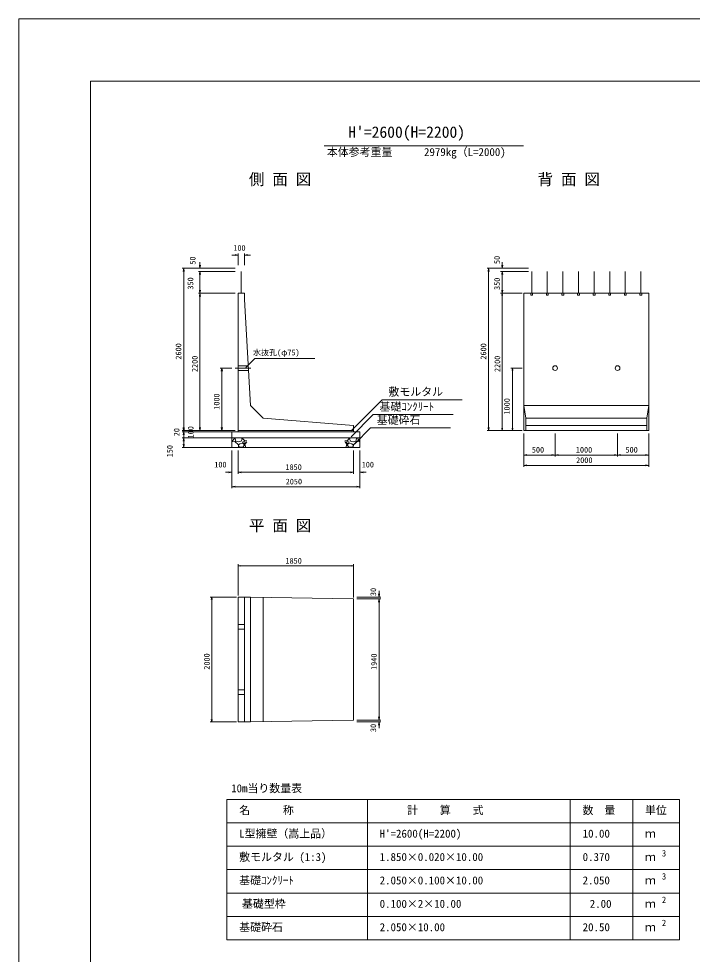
# Model space of a CAD drawing. Units: millimetres on the paper. Extents: x 0 to 841, y 0 to 594.
# Drawn here: x 0 to 215.8, y 294.1 to 594 of the extents above; entities that cross this region are included whole.
import ezdxf
from ezdxf.enums import TextEntityAlignment as Align

# ---------------------------------------------------------------- set-up
doc = ezdxf.new("R2010")
doc.units = ezdxf.units.MM
doc.linetypes.add('USER1', pattern=[24, 12, -12])
for name, color, linetype, lineweight in [('001', 4, 'USER1', 18), ('0_2', 7, 'Continuous', 9), ('D-MTR-FRAM（材料表図枠）', 2, 'Continuous', 18), ('D-STR-DIM（寸法）', 7, 'Continuous', 18), ('D-STR-HTXT（旗揚げ）', 7, 'Continuous', 18), ('D-STR-STR1（構造物）', 7, 'Continuous', 18), ('D-STR-STRn（構造物）', 7, 'Continuous', 18), ('D-STR（構造物外形線）', 1, 'Continuous', 18), ('D-TTL(外枠）', 2, 'Continuous', 18), ('DEFPOINTS_3', 8, 'Continuous', 18)]:
    doc.layers.add(name, color=color, linetype=linetype, lineweight=lineweight)
for name, color, linetype in [('D-MTR-TXT(文字列）', 7, 'Continuous'), ('D-MTR（材料表タイトル）', 7, 'Continuous'), ('D-STR-TXT（文字）', 7, 'Continuous'), ('D-TTL-TXT（文字）', 7, 'Continuous')]:
    doc.layers.add(name, color=color, linetype=linetype)
doc.styles.add('ＭＳ ゴシック', font='')
doc.styles.get('ＭＳ ゴシック').set_extended_font_data('MS Gothic')

msp = doc.modelspace()

# ---------------------------------------------------------------- linework, layer by layer
at = {"layer": '001'}
for p, q in [((164.325, 506.016), (164.325, 513.016)), ((169.325, 506.016), (169.325, 513.016)), ((174.325, 506.016), (174.325, 513.016)), ((179.325, 506.016), (179.325, 513.016)), ((184.325, 506.016), (184.325, 513.016)), ((189.325, 506.016), (189.325, 513.016)), ((194.325, 506.016), (194.325, 513.016)), ((199.325, 506.016), (199.325, 513.016))]:
    msp.add_line(p, q, dxfattribs=at)
at = {"layer": '0_2'}
for p, q in [((69.294, 518.431), (70.294, 518.264)), ((70.294, 518.264), (69.294, 518.097)), ((70.294, 518.264), (69.294, 518.264)), ((72.294, 518.264), (73.294, 518.431)), ((73.294, 518.097), (72.294, 518.264)), ((72.294, 518.264), (73.294, 518.264)), ((52.678, 513.016), (52.845, 514.016)), ((52.845, 514.016), (53.011, 513.016)), ((52.845, 514.016), (52.845, 513.016)), ((58.059, 514.016), (57.893, 515.016)), ((57.893, 512.016), (58.059, 513.016)), ((58.226, 515.016), (58.059, 514.016)), ((58.059, 514.016), (58.059, 515.016)), ((58.059, 513.016), (58.226, 512.016)), ((58.059, 513.016), (58.059, 512.016)), ((150.356, 513.016), (150.522, 514.016)), ((150.522, 514.016), (150.689, 513.016)), ((150.522, 514.016), (150.522, 513.016)), ((154.888, 514.016), (154.721, 515.016)), ((154.721, 512.016), (154.888, 513.016)), ((155.054, 515.016), (154.888, 514.016)), ((154.888, 514.016), (154.888, 515.016)), ((154.888, 513.016), (155.054, 512.016)), ((154.888, 513.016), (154.888, 512.016)), ((58.059, 506.016), (57.893, 507.016)), ((58.226, 507.016), (58.059, 506.016)), ((58.059, 506.016), (58.059, 507.016)), ((154.888, 506.016), (154.721, 507.016)), ((155.054, 507.016), (154.888, 506.016)), ((154.888, 506.016), (154.888, 507.016)), ((57.893, 505.016), (58.059, 506.016)), ((58.059, 506.016), (58.226, 505.016)), ((58.059, 506.016), (58.059, 505.016)), ((154.763, 505.266), (154.888, 506.016)), ((154.888, 506.016), (155.013, 505.266)), ((64.902, 481.016), (65.069, 482.016)), ((65.069, 482.016), (65.236, 481.016)), ((65.069, 482.016), (65.069, 481.016)), ((158.053, 481.266), (158.178, 482.016)), ((158.178, 482.016), (158.303, 481.266)), ((52.845, 462.016), (52.678, 463.016)), ((52.845, 461.616), (52.678, 462.616)), ((53.011, 463.016), (52.845, 462.016)), ((52.845, 461.616), (52.845, 463.016)), ((53.011, 462.616), (52.845, 461.616)), ((58.059, 462.016), (57.893, 463.016)), ((58.226, 463.016), (58.059, 462.016)), ((58.059, 462.016), (58.059, 463.016)), ((65.069, 462.016), (64.902, 463.016)), ((65.236, 463.016), (65.069, 462.016)), ((65.069, 462.016), (65.069, 463.016)), ((150.522, 462.016), (150.356, 463.016)), ((150.689, 463.016), (150.522, 462.016)), ((150.522, 462.016), (150.522, 463.016)), ((154.888, 462.016), (154.763, 462.766)), ((155.013, 462.766), (154.888, 462.016)), ((158.178, 462.016), (158.053, 462.766)), ((158.303, 462.766), (158.178, 462.016)), ((52.678, 460.616), (52.845, 461.616)), ((52.678, 458.616), (52.845, 459.616)), ((52.845, 461.616), (53.011, 460.616)), ((52.845, 461.616), (52.845, 460.616)), ((52.845, 459.616), (53.011, 458.616)), ((52.845, 459.616), (52.845, 458.616)), ((52.845, 456.616), (52.678, 457.616)), ((53.011, 457.616), (52.845, 456.616)), ((52.845, 456.616), (52.845, 457.616)), ((161.825, 454.161), (162.825, 454.328)), ((162.825, 453.994), (161.825, 454.161)), ((161.825, 454.161), (162.825, 454.161)), ((170.825, 454.328), (171.825, 454.161)), ((171.825, 454.161), (170.825, 453.994)), ((171.825, 454.161), (170.825, 454.161)), ((171.825, 454.161), (172.825, 454.328)), ((172.825, 453.994), (171.825, 454.161)), ((171.825, 454.161), (172.825, 454.161)), ((190.825, 454.328), (191.825, 454.161)), ((191.825, 454.161), (190.825, 453.994)), ((191.825, 454.161), (190.825, 454.161)), ((191.825, 454.161), (192.825, 454.328)), ((192.825, 453.994), (191.825, 454.161)), ((191.825, 454.161), (192.825, 454.161)), ((200.825, 454.328), (201.825, 454.161)), ((201.825, 454.161), (200.825, 453.994)), ((201.825, 454.161), (200.825, 454.161)), ((161.825, 450.84), (162.825, 451.007)), ((162.825, 450.674), (161.825, 450.84)), ((161.825, 450.84), (162.825, 450.84)), ((200.825, 451.007), (201.825, 450.84)), ((201.825, 450.84), (200.825, 450.674)), ((201.825, 450.84), (200.825, 450.84)), ((67.294, 448.78), (68.294, 448.613)), ((68.294, 448.613), (67.294, 448.447)), ((68.294, 448.613), (67.294, 448.613)), ((70.294, 448.613), (71.294, 448.78)), ((71.294, 448.447), (70.294, 448.613)), ((70.294, 448.613), (71.294, 448.613)), ((106.294, 448.78), (107.294, 448.613)), ((107.294, 448.613), (106.294, 448.447)), ((107.294, 448.613), (106.294, 448.613)), ((109.294, 448.613), (110.294, 448.78)), ((110.294, 448.447), (109.294, 448.613)), ((109.294, 448.613), (110.294, 448.613)), ((68.294, 443.987), (69.294, 444.153)), ((69.294, 443.82), (68.294, 443.987)), ((68.294, 443.987), (69.294, 443.987)), ((108.294, 444.153), (109.294, 443.987)), ((109.294, 443.987), (108.294, 443.82)), ((109.294, 443.987), (108.294, 443.987)), ((70.294, 418.671), (71.044, 418.796)), ((71.044, 418.546), (70.294, 418.671)), ((106.544, 418.796), (107.294, 418.671)), ((107.294, 418.671), (106.544, 418.546)), ((61.696, 407.871), (61.821, 408.621)), ((61.821, 408.621), (61.946, 407.871)), ((115.453, 408.621), (115.286, 409.621)), ((115.286, 407.021), (115.453, 408.021)), ((115.62, 409.621), (115.453, 408.621)), ((115.453, 408.621), (115.453, 409.621)), ((115.453, 408.021), (115.453, 407.021)), ((115.453, 408.021), (115.62, 407.021)), ((61.821, 368.621), (61.696, 369.371)), ((61.946, 369.371), (61.821, 368.621)), ((115.453, 369.221), (115.286, 370.221)), ((115.62, 370.221), (115.453, 369.221)), ((115.453, 369.221), (115.453, 370.221)), ((115.286, 367.621), (115.453, 368.621)), ((115.453, 368.621), (115.62, 367.621)), ((115.453, 368.621), (115.453, 367.621))]:
    msp.add_line(p, q, dxfattribs=at)
at = {"layer": '0_2', "lineweight": 18}
for p, q in [((154.888, 506.016), (154.888, 505.916)), ((158.178, 482.016), (158.178, 481.916)), ((154.888, 462.016), (154.888, 462.116)), ((158.178, 462.016), (158.178, 462.116)), ((70.294, 418.671), (70.394, 418.671)), ((107.294, 418.671), (107.194, 418.671)), ((61.821, 408.621), (61.821, 408.521)), ((61.821, 368.621), (61.821, 368.721))]:
    msp.add_line(p, q, dxfattribs=at)
at = {"layer": 'D-MTR-FRAM（材料表図枠）'}
for p, q in [((66.703, 343.764), (211.703, 343.764)), ((66.703, 298.764), (66.703, 343.764)), ((111.703, 298.764), (111.703, 343.764)), ((176.703, 298.764), (176.703, 343.764)), ((196.703, 298.764), (196.703, 343.764)), ((211.703, 298.764), (211.703, 343.764)), ((66.703, 336.264), (211.703, 336.264)), ((66.703, 328.764), (211.703, 328.764)), ((66.703, 321.264), (211.703, 321.264)), ((66.703, 313.764), (211.703, 313.764)), ((66.703, 306.264), (211.703, 306.264)), ((66.703, 298.764), (211.703, 298.764))]:
    msp.add_line(p, q, dxfattribs=at)
at = {"layer": 'D-STR-DIM（寸法）'}
for p, q in [((58.059, 515.016), (58.059, 516.016)), ((69.294, 518.264), (68.294, 518.264)), ((70.294, 515.016), (70.294, 518.764)), ((72.294, 515.016), (72.294, 518.764)), ((73.294, 518.264), (74.294, 518.264)), ((154.888, 515.016), (154.888, 516.016)), ((69.294, 514.016), (52.345, 514.016)), ((52.845, 463.016), (52.845, 513.016)), ((69.294, 514.016), (57.559, 514.016)), ((69.294, 513.016), (57.559, 513.016)), ((163.325, 514.016), (150.022, 514.016)), ((150.522, 513.016), (150.522, 463.016)), ((163.325, 514.016), (154.388, 514.016)), ((163.325, 513.016), (154.388, 513.016)), ((163.325, 513.016), (154.388, 513.016)), ((58.059, 507.016), (58.059, 512.016)), ((154.888, 512.016), (154.888, 511.016)), ((154.888, 507.016), (154.888, 512.016)), ((69.294, 506.016), (57.559, 506.016)), ((69.294, 506.016), (57.559, 506.016)), ((58.059, 505.016), (58.059, 463.016)), ((160.825, 506.016), (154.388, 506.016)), ((161.325, 506.016), (154.388, 506.016)), ((154.888, 505.916), (154.888, 462.116)), ((68.294, 482.016), (64.569, 482.016)), ((65.069, 463.016), (65.069, 481.016)), ((161.325, 482.016), (157.678, 482.016)), ((158.178, 462.116), (158.178, 481.916)), ((69.294, 462.016), (52.345, 462.016)), ((69.294, 462.016), (52.345, 462.016)), ((52.845, 462.616), (52.845, 464.016)), ((69.294, 462.016), (64.569, 462.016)), ((160.825, 462.016), (150.022, 462.016)), ((161.325, 462.016), (154.388, 462.016)), ((68.294, 461.616), (52.345, 461.616)), ((68.294, 459.616), (52.345, 459.616)), ((52.845, 460.616), (52.845, 459.616)), ((161.825, 461.016), (161.825, 450.34)), ((171.825, 461.016), (171.825, 453.661)), ((191.825, 461.016), (191.825, 453.661)), ((201.825, 461.016), (201.825, 450.34)), ((68.294, 456.616), (52.345, 456.616)), ((52.845, 458.616), (52.845, 457.616)), ((68.294, 455.616), (68.294, 443.487)), ((70.294, 455.616), (70.294, 448.113)), ((107.294, 455.616), (107.294, 448.113)), ((109.294, 455.616), (109.294, 443.487)), ((162.825, 454.161), (170.825, 454.161)), ((172.825, 454.161), (190.825, 454.161)), ((192.825, 454.161), (200.825, 454.161)), ((162.825, 450.84), (200.825, 450.84)), ((67.294, 448.613), (66.294, 448.613)), ((71.294, 448.613), (106.294, 448.613)), ((110.294, 448.613), (111.294, 448.613)), ((108.294, 443.987), (69.294, 443.987)), ((69.794, 408.621), (61.321, 408.621)), ((61.821, 368.721), (61.821, 408.521)), ((108.292, 408.621), (115.953, 408.621)), ((108.293, 408.021), (115.953, 408.021)), ((115.453, 409.621), (115.453, 410.621)), ((115.453, 407.021), (115.453, 370.221)), ((108.294, 369.221), (115.953, 369.221)), ((69.794, 368.621), (61.321, 368.621)), ((108.296, 368.621), (115.953, 368.621)), ((115.453, 367.621), (115.453, 366.621))]:
    msp.add_line(p, q, dxfattribs=at)
at = {"layer": 'D-STR-HTXT（旗揚げ）'}
for p, q in [((97.879, 553.281), (161.662, 553.281)), ((72.706, 482.183), (75.608, 485.113)), ((94.906, 485.113), (75.608, 485.113)), ((106.516, 461.869), (116.433, 471.882)), ((142.031, 471.882), (116.433, 471.882)), ((106.516, 459.964), (113.576, 467.092)), ((139.174, 467.092), (113.576, 467.092)), ((107.657, 457.738), (112.688, 462.818)), ((138.287, 462.818), (112.688, 462.818)), ((70.294, 409.121), (70.294, 419.171)), ((107.194, 418.671), (70.394, 418.671)), ((107.294, 408.521), (107.294, 419.171))]:
    msp.add_line(p, q, dxfattribs=at)
at = {"layer": 'D-STR-STR1（構造物）', "color": 4}
msp.add_line((71.294, 506.016), (71.294, 513.016), dxfattribs=at)
at = {"layer": 'D-STR-STRn（構造物）'}
for p, q in [((69.294, 482.016), (74.311, 482.016)), ((70.294, 482.766), (73.544, 482.766)), ((70.294, 481.266), (73.633, 481.266)), ((70.294, 462.016), (70.294, 461.616)), ((107.294, 462.016), (107.294, 461.616)), ((68.294, 456.616), (68.294, 461.616)), ((68.294, 461.616), (109.294, 461.616)), ((68.294, 459.616), (109.294, 459.616)), ((68.44, 458.719), (68.99, 459.319)), ((68.989, 459.307), (68.874, 459.616)), ((69.481, 459.616), (69.338, 459.306)), ((69.589, 458.606), (69.339, 459.306)), ((71.591, 459.308), (71.291, 458.608)), ((71.537, 459.307), (71.405, 459.616)), ((71.837, 459.304), (72.287, 458.804)), ((71.838, 459.306), (71.888, 459.556)), ((71.891, 459.559), (72.117, 459.616)), ((72.293, 458.811), (73.074, 458.743)), ((105.296, 458.811), (104.515, 458.743)), ((105.752, 459.304), (105.302, 458.804)), ((105.698, 459.559), (105.472, 459.616)), ((105.751, 459.306), (105.701, 459.556)), ((105.998, 459.308), (106.298, 458.608)), ((106.052, 459.307), (106.184, 459.616)), ((108, 458.606), (108.25, 459.306)), ((108.108, 459.616), (108.251, 459.306)), ((109.149, 458.719), (108.599, 459.319)), ((108.6, 459.307), (108.715, 459.616)), ((109.294, 456.616), (109.294, 461.616)), ((68.294, 458.724), (68.443, 458.711)), ((68.294, 458.422), (69.237, 458.501)), ((68.294, 456.616), (109.294, 456.616)), ((69.236, 458.507), (70.386, 457.457)), ((70.435, 458.353), (69.585, 458.603)), ((70.389, 457.457), (70.429, 456.616)), ((70.431, 457.399), (70.831, 457.749)), ((70.439, 457.107), (70.439, 457.407)), ((70.691, 456.656), (70.441, 457.106)), ((71.293, 458.603), (70.443, 458.353)), ((71.937, 456.805), (70.687, 456.655)), ((70.833, 457.76), (71.833, 457.91)), ((71.588, 458.307), (72.188, 458.507)), ((72.342, 457.858), (71.592, 458.308)), ((71.839, 457.907), (72.339, 457.407)), ((72.34, 457.408), (71.94, 456.808)), ((72.19, 458.503), (72.54, 458.353)), ((72.54, 458.357), (72.34, 457.857)), ((72.483, 457.509), (73.033, 458.409)), ((72.774, 456.616), (72.488, 457.508)), ((73.037, 458.401), (73.074, 458.404)), ((104.552, 458.401), (104.515, 458.404)), ((105.106, 457.509), (104.556, 458.409)), ((104.815, 456.616), (105.101, 457.508)), ((105.399, 458.503), (105.049, 458.353)), ((105.049, 458.357), (105.249, 457.857)), ((105.247, 457.858), (105.997, 458.308)), ((105.249, 457.408), (105.649, 456.808)), ((105.75, 457.907), (105.25, 457.407)), ((106.001, 458.307), (105.401, 458.507)), ((105.652, 456.805), (106.902, 456.655)), ((106.756, 457.76), (105.756, 457.91)), ((106.296, 458.603), (107.146, 458.353)), ((107.158, 457.399), (106.758, 457.749)), ((106.898, 456.656), (107.148, 457.106)), ((107.15, 457.107), (107.15, 457.407)), ((107.154, 458.353), (108.004, 458.603)), ((107.2, 457.457), (107.16, 456.616)), ((108.353, 458.507), (107.203, 457.457)), ((109.294, 458.422), (108.352, 458.501)), ((109.294, 458.724), (109.146, 458.711))]:
    msp.add_line(p, q, dxfattribs=at)
at = {"layer": 'D-STR（構造物外形線）'}
for p, q in [((70.294, 506.016), (72.294, 506.016)), ((70.294, 462.016), (70.294, 506.016)), ((72.294, 504.016), (72.294, 506.016)), ((72.294, 504.016), (74.294, 470.016)), ((161.825, 462.016), (161.825, 506.016)), ((161.825, 506.016), (201.825, 506.016)), ((164.025, 505.416), (164.025, 506.016)), ((164.025, 505.416), (164.625, 505.416)), ((164.625, 505.416), (164.625, 506.016)), ((169.025, 505.416), (169.025, 506.016)), ((169.025, 505.416), (169.625, 505.416)), ((169.625, 505.416), (169.625, 506.016)), ((174.025, 505.416), (174.025, 506.016)), ((174.025, 505.416), (174.625, 505.416)), ((174.625, 505.416), (174.625, 506.016)), ((179.025, 505.416), (179.025, 506.016)), ((179.025, 505.416), (179.625, 505.416)), ((179.625, 505.416), (179.625, 506.016)), ((184.025, 505.416), (184.025, 506.016)), ((184.025, 505.416), (184.625, 505.416)), ((184.625, 505.416), (184.625, 506.016)), ((189.025, 505.416), (189.025, 506.016)), ((189.025, 505.416), (189.625, 505.416)), ((189.625, 505.416), (189.625, 506.016)), ((194.025, 505.416), (194.025, 506.016)), ((194.025, 505.416), (194.625, 505.416)), ((194.625, 505.416), (194.625, 506.016)), ((199.025, 505.416), (199.025, 506.016)), ((199.025, 505.416), (199.625, 505.416)), ((199.625, 505.416), (199.625, 506.016)), ((201.825, 462.016), (201.825, 506.016)), ((74.294, 470.016), (78.294, 466.016)), ((161.825, 470.016), (201.825, 470.016)), ((161.825, 470.016), (162.425, 466.016)), ((201.225, 466.016), (201.825, 470.016)), ((78.294, 466.016), (107.294, 463.616)), ((162.425, 466.016), (201.225, 466.016)), ((162.425, 462.016), (162.425, 466.016)), ((201.225, 462.016), (201.225, 466.016)), ((70.294, 462.016), (107.294, 462.016)), ((107.294, 462.016), (107.294, 463.616)), ((161.825, 462.016), (201.825, 462.016)), ((162.425, 463.616), (201.225, 463.616)), ((70.294, 368.621), (70.294, 408.621)), ((70.294, 408.621), (74.294, 408.621)), ((72.294, 368.621), (72.294, 408.621)), ((72.294, 368.621), (72.294, 408.621)), ((74.294, 408.621), (107.294, 408.021)), ((74.294, 368.621), (74.294, 408.621)), ((78.294, 368.694), (78.294, 408.548)), ((107.294, 369.221), (107.294, 408.021)), ((72.294, 399.871), (70.294, 399.871)), ((72.294, 398.371), (70.294, 398.371)), ((72.294, 378.871), (70.294, 378.871)), ((72.294, 377.371), (70.294, 377.371)), ((74.294, 368.621), (107.294, 369.221)), ((70.294, 368.621), (74.294, 368.621))]:
    msp.add_line(p, q, dxfattribs=at)
at = {"layer": 'D-STR（構造物外形線）', "color": 7}
for centre in [(171.825, 482.016), (191.825, 482.016)]:
    msp.add_circle(centre, 0.75, dxfattribs=at)
at = {"layer": 'D-TTL(外枠）'}
for p, q in [((23, 574), (818, 574)), ((23, 20), (23, 574))]:
    msp.add_line(p, q, dxfattribs=at)
at = {"layer": 'DEFPOINTS_3'}
for p, q in [((0, 594), (841, 594)), ((0, 0), (0, 594))]:
    msp.add_line(p, q, dxfattribs=at)

# ---------------------------------------------------------------- texts
at = {"layer": 'D-MTR-TXT(文字列）', "style": 'ＭＳ ゴシック'}
for s, height, p in [('本体参考重量', 2.566, (98.709, 549.214)), ('2979kg（L=2000)', 2.566, (129.829, 549.214)), ('名\u3000\u3000\u3000称', 2.566, (70.625, 338.264)), ('計\u3000\u3000算\u3000\u3000式', 2.566, (124.403, 338.264)), ('数\u3000量', 2.566, (180.625, 338.264)), ('単位', 2.566, (200.625, 338.264)), ('L型擁壁（嵩上品）', 2.566, (70.625, 330.764)), ("H'=2600(H=2200)", 2.566, (115.625, 330.764)), ('10.00', 2.566, (180.652, 330.764)), ('ｍ', 2.566, (200.625, 330.764)), ('敷モルタル (1:3)', 2.566, (70.625, 323.264)), ('3', 2.053, (206.027, 324.864)), ('1.850×0.020×10.00', 2.566, (115.625, 323.264)), ('0.370', 2.566, (180.652, 323.264)), ('ｍ', 2.566, (200.625, 323.264)), ('基礎ｺﾝｸﾘｰﾄ', 2.566, (70.625, 315.764)), ('2.050×0.100×10.00', 2.566, (115.625, 315.764)), ('2.050', 2.566, (180.652, 315.764)), ('ｍ', 2.566, (200.625, 315.764)), ('3', 2.053, (206.027, 317.464)), ('基礎型枠', 2.566, (71.525, 308.264)), ('2', 2.053, (206.027, 309.964)), ('0.100×2×10.00', 2.566, (115.625, 308.264)), ('2.00', 2.566, (182.926, 308.264)), ('ｍ', 2.566, (200.625, 308.264)), ('基礎砕石', 2.566, (70.625, 300.764)), ('2.050×10.00', 2.566, (115.625, 300.764)), ('20.50', 2.566, (180.652, 300.764)), ('ｍ', 2.566, (200.625, 300.764)), ('2', 2.053, (206.027, 302.564))]:
    msp.add_text(s, height=height, dxfattribs=at).set_placement(p, align=Align.BOTTOM_LEFT)
at = {"layer": 'D-MTR（材料表タイトル）', "style": 'ＭＳ ゴシック'}
msp.add_text('10m当り数量表', height=2.566, dxfattribs=at).set_placement((68.045, 345.289), align=Align.BOTTOM_LEFT)
at = {"layer": 'D-STR-DIM（寸法）', "style": 'ＭＳ ゴシック'}
for s, p in [('100', (68.763, 519.064)), ('500', (164.382, 454.361)), ('1000', (178.481, 454.361)), ('500', (194.382, 454.361)), ('2000', (178.563, 451.04)), ('100', (62.651, 449.626)), ('1850', (85.451, 448.813)), ('100', (109.875, 449.626)), ('2050', (85.533, 444.187))]:
    msp.add_text(s, height=1.833, dxfattribs=at).set_placement(p, align=Align.BOTTOM_LEFT)
for s, p in [('50', (57.202, 515.175)), ('50', (154.674, 515.381)), ('350', (56.475, 507.19)), ('350', (154.688, 507.073)), ('2600', (52.645, 484.754)), ('2600', (150.322, 484.754)), ('2200', (57.859, 480.754)), ('2200', (154.788, 480.754)), ('1000', (64.869, 468.672)), ('1000', (157.857, 467.142)), ('20', (52.045, 460.179)), ('100', (56.547, 459.484)), ('150', (49.845, 453.434)), ('30', (115.038, 408.955)), ('2000', (61.721, 385.36)), ('1940', (115.253, 385.277)), ('30', (115.038, 365.372))]:
    msp.add_text(s, height=1.833, rotation=90, dxfattribs=at).set_placement(p, align=Align.BOTTOM_LEFT)
at = {"layer": 'D-STR-HTXT（旗揚げ）', "style": 'ＭＳ ゴシック'}
msp.add_text('1850', height=1.833, dxfattribs=at).set_placement((85.451, 418.771), align=Align.BOTTOM_LEFT)
at = {"layer": 'D-STR-TXT（文字）', "style": 'ＭＳ ゴシック'}
for s, height, p in [('側 面 図', 3.666, (73.732, 539.617)), ('背 面 図', 3.666, (166.204, 539.617)), ('水抜孔(φ75)', 1.833, (75.067, 485.548)), ('敷モルタル', 2.566, (118.433, 472.382)), ('基礎ｺﾝｸﾘｰﾄ', 2.566, (115.576, 467.592)), ('基礎砕石', 2.566, (114.688, 463.318)), ('平 面 図', 3.666, (73.738, 428.625))]:
    msp.add_text(s, height=height, dxfattribs=at).set_placement(p, align=Align.BOTTOM_LEFT)
at = {"layer": 'D-TTL-TXT（文字）', "style": 'ＭＳ ゴシック'}
msp.add_text("H'=2600(H=2200)", height=3.666, dxfattribs=at).set_placement((105.577, 554.73), align=Align.BOTTOM_LEFT)

doc.saveas('drawing.dxf')
